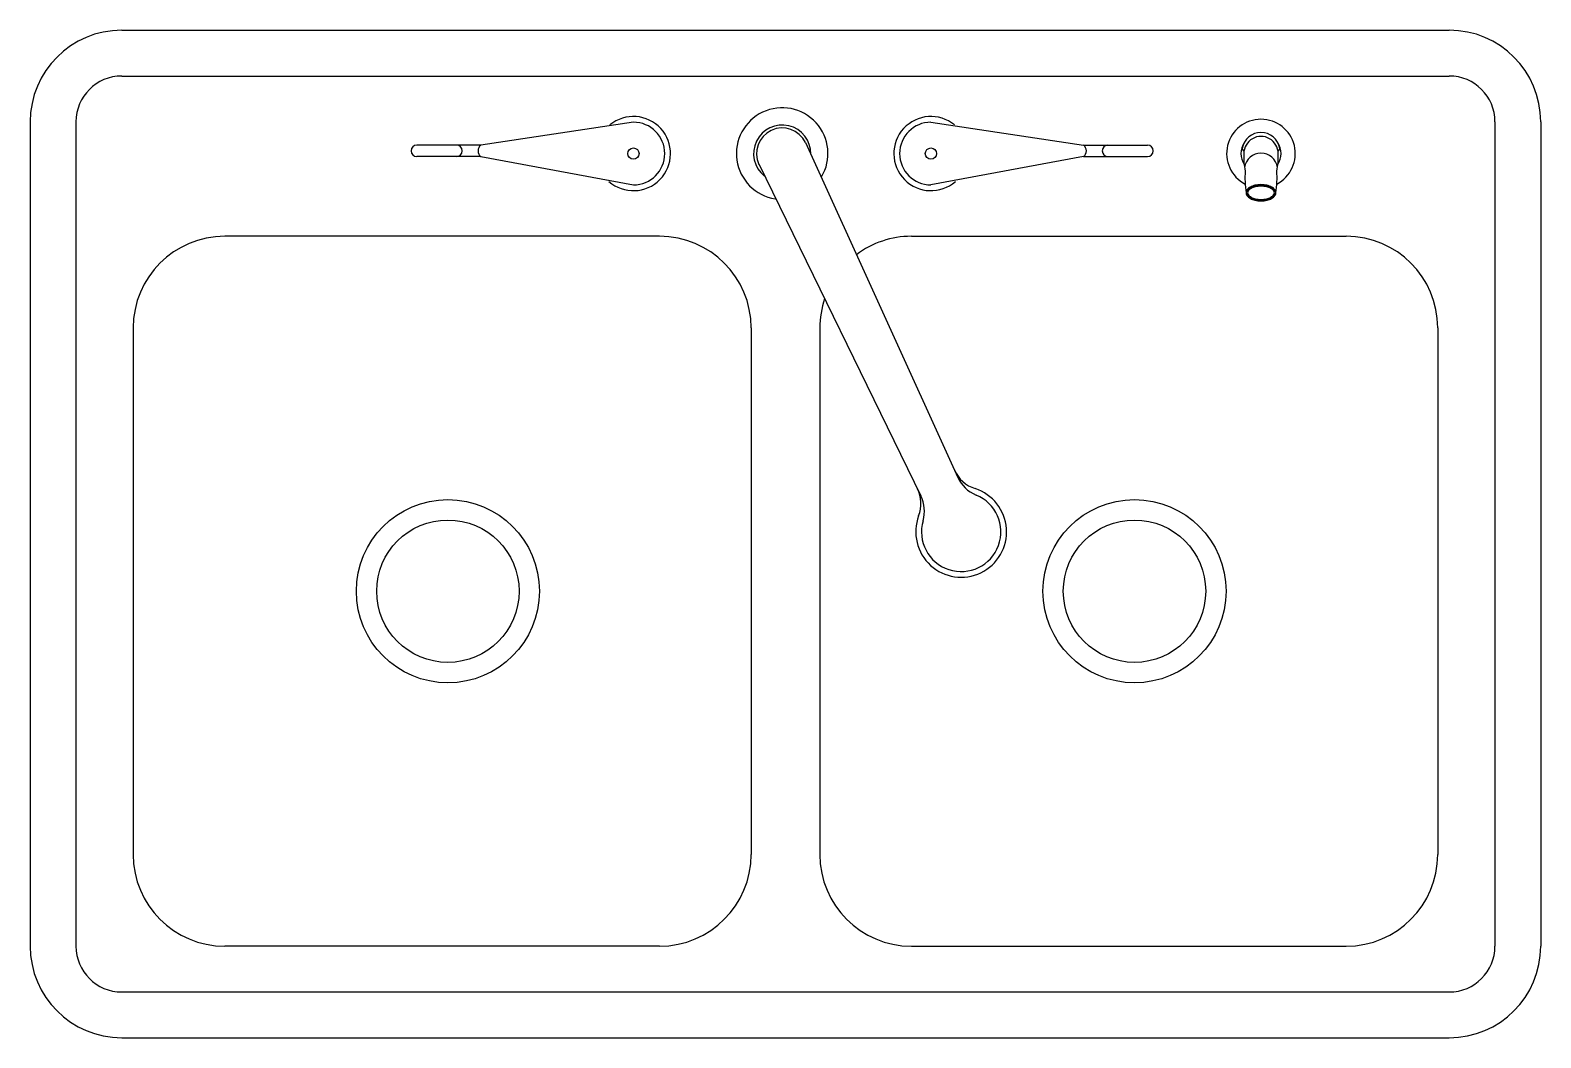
# Model space of a CAD drawing. Extents: x 118.1 to 151.1, y 352.4 to 374.4.
import ezdxf

# ---------------------------------------------------------------- set-up
doc = ezdxf.new("R2010")
doc.units = 0
doc.header["$MEASUREMENT"] = 0
doc.layers.get('0').update_dxf_attribs({"linetype": 'CONTINUOUS'})
doc.layers.get('DEFPOINTS').update_dxf_attribs({"linetype": 'CONTINUOUS'})

msp = doc.modelspace()

# ---------------------------------------------------------------- linework, layer by layer
for p, q in [((120.078, 374.352), (149.078, 374.352)), ((120.078, 373.352), (149.078, 373.352)), ((118.078, 372.352), (118.078, 354.352)), ((119.078, 372.352), (119.078, 354.352)), ((131.256, 372.343), (127.923, 371.842)), ((137.756, 372.343), (141.089, 371.842)), ((150.078, 372.352), (150.078, 354.352)), ((151.078, 372.352), (151.078, 354.352)), ((126.4, 371.719), (126.4, 371.716)), ((127.923, 371.842), (126.523, 371.842)), ((127.923, 371.593), (126.523, 371.593)), ((127.514, 371.719), (127.514, 371.716)), ((127.923, 371.593), (131.256, 370.973)), ((135.013, 371.897), (138.341, 364.587)), ((141.089, 371.593), (137.756, 370.973)), ((141.089, 371.842), (142.489, 371.842)), ((141.089, 371.593), (142.489, 371.593)), ((141.498, 371.719), (141.498, 371.716)), ((142.612, 371.719), (142.612, 371.716)), ((134, 371.419), (137.537, 364.182)), ((131.828, 369.852), (122.328, 369.852)), ((137.328, 369.852), (146.828, 369.852)), ((120.328, 367.852), (120.328, 356.352)), ((133.828, 367.852), (133.828, 356.352)), ((135.328, 367.852), (135.328, 356.352)), ((148.828, 367.852), (148.828, 356.352)), ((131.828, 354.352), (122.328, 354.352)), ((137.328, 354.352), (146.828, 354.352)), ((120.078, 353.352), (149.078, 353.352)), ((120.078, 352.352), (149.078, 352.352))]:
    msp.add_line(p, q)
for centre, radius in [((131.256, 371.658), 0.123), ((137.756, 371.658), 0.123), ((127.203, 362.102), 2), ((142.203, 362.102), 2), ((127.203, 362.102), 1.555), ((142.203, 362.102), 1.555)]:
    msp.add_circle(centre, radius)
for centre, radius, start, end in [((120.078, 372.352), 2, 90, 180), ((149.078, 372.352), 2, 360, 90), ((120.078, 372.352), 1, 90, 180), ((149.078, 372.352), 1, 360, 90), ((134.506, 371.658), 1, 329.3209, 261.2093), ((131.256, 371.658), 0.81, 228.6958, 129.4443), ((131.256, 371.658), 0.685, 270, 90), ((134.506, 371.658), 0.625, 358.9023, 231.6279), ((137.756, 371.658), 0.81, 50.5557, 311.3042), ((137.756, 371.658), 0.685, 90, 270), ((144.966, 371.658), 0.75, 297.4171, 242.5829), ((134.506, 371.658), 0.56, 25.2651, 205.2651), ((144.966, 371.707), 0.413, 8.8848, 171.1152), ((144.966, 371.658), 0.375, 359.9641, 180.0359), ((126.523, 371.719), 0.123, 90, 180), ((126.523, 371.716), 0.123, 180, 270), ((127.391, 371.719), 0.123, 0, 90), ((127.391, 371.716), 0.123, 270, 0), ((128.018, 371.717), 0.157, 127.3247, 232.6753), ((140.994, 371.717), 0.157, 307.3247, 52.6753), ((141.621, 371.719), 0.123, 90, 180), ((141.621, 371.716), 0.123, 180, 270), ((142.489, 371.719), 0.123, 0, 90), ((142.489, 371.716), 0.123, 270, 0), ((144.966, 371.658), 0.438, 147.2187, 212.7344), ((144.719, 371.814), 0.167, 195.1324, 221.4237), ((146.054, 371.582), 1.465, 177.0639, 192.0662), ((144.966, 371.303), 0.363, 8.4869, 171.5131), ((143.878, 371.582), 1.465, 347.9338, 2.9361), ((144.966, 371.658), 0.438, 327.2656, 32.7813), ((145.213, 371.814), 0.167, 318.5763, 344.8676), ((146.885, 371.128), 2.269, 176.2485, 188.2535), ((143.047, 371.128), 2.269, 351.7465, 3.7515), ((144.848, 370.721), 0.236, 118.5922, 142.7664), ((144.919, 370.59), 0.384, 102.722, 118.5922), ((144.919, 370.59), 0.372, 102.722, 118.5922), ((144.919, 370.59), 0.35, 102.722, 118.5922), ((144.966, 370.384), 0.596, 90, 102.722), ((144.966, 370.384), 0.584, 90, 102.722), ((144.966, 370.384), 0.562, 90, 102.722), ((144.966, 370.384), 0.596, 77.278, 90), ((144.966, 370.384), 0.584, 77.278, 90), ((144.966, 370.384), 0.562, 77.278, 90), ((145.013, 370.59), 0.35, 61.4078, 77.278), ((145.013, 370.59), 0.372, 61.4078, 77.278), ((145.013, 370.59), 0.384, 61.4078, 77.278), ((145.084, 370.721), 0.236, 37.2336, 61.4078), ((144.741, 370.802), 0.101, 142.7664, 180), ((144.741, 370.802), 0.101, 180, 217.2336), ((144.741, 370.802), 0.0893, 142.7664, 180), ((144.741, 370.802), 0.0893, 180, 217.2336), ((144.848, 370.883), 0.236, 217.2336, 241.4078), ((144.848, 370.721), 0.223, 118.5922, 142.7664), ((144.848, 370.883), 0.223, 217.2336, 241.4078), ((144.741, 370.802), 0.0671, 142.7664, 180), ((144.741, 370.802), 0.0671, 180, 217.2336), ((144.848, 370.721), 0.201, 118.5922, 142.7664), ((144.848, 370.883), 0.201, 217.2336, 241.4078), ((144.919, 371.013), 0.384, 241.4078, 257.278), ((144.919, 371.013), 0.372, 241.4078, 257.278), ((144.919, 371.013), 0.35, 241.4078, 257.278), ((144.966, 371.22), 0.596, 257.278, 270), ((144.966, 371.22), 0.584, 257.278, 270), ((144.966, 371.22), 0.562, 257.278, 270), ((144.966, 371.22), 0.562, 270, 282.722), ((144.966, 371.22), 0.584, 270, 282.722), ((144.966, 371.22), 0.596, 270, 282.722), ((145.013, 371.013), 0.35, 282.722, 298.5922), ((145.013, 371.013), 0.372, 282.722, 298.5922), ((145.013, 371.013), 0.384, 282.722, 298.5922), ((145.084, 370.721), 0.201, 37.2336, 61.4078), ((145.084, 370.883), 0.201, 298.5922, 322.7664), ((145.084, 370.721), 0.223, 37.2336, 61.4078), ((145.084, 370.883), 0.223, 298.5922, 322.7664), ((145.084, 370.883), 0.236, 298.5922, 322.7664), ((145.191, 370.802), 0.0671, 0, 37.2336), ((145.191, 370.802), 0.0671, 322.7664, 0), ((145.191, 370.802), 0.0893, 0, 37.2336), ((145.191, 370.802), 0.0893, 322.7664, 360), ((145.191, 370.802), 0.101, 0, 37.2336), ((145.191, 370.802), 0.101, 322.7664, 0), ((122.328, 367.852), 2, 90, 180), ((131.828, 367.852), 2, 0, 90), ((137.328, 367.852), 2, 90, 126.9353), ((146.828, 367.852), 2, 360, 90), ((137.328, 367.852), 2, 161.4544, 180), ((138.951, 365.057), 0.75, 204.4824, 252.0935), ((138.416, 363.399), 0.992, 159.398, 72.0935), ((136.785, 364.012), 0.75, 339.398, 26.0479), ((139.024, 364.898), 0.75, 204.4824, 247.9075), ((136.863, 363.852), 0.75, 343.7384, 26.0479), ((138.416, 363.399), 0.867, 163.7384, 67.9075), ((122.328, 356.352), 2, 180, 270), ((131.828, 356.352), 2, 270, 0), ((137.328, 356.352), 2, 180, 270), ((146.828, 356.352), 2, 270, 360), ((120.078, 354.352), 2, 180, 270), ((120.078, 354.352), 1, 180, 270), ((149.078, 354.352), 1, 270, 360), ((149.078, 354.352), 2, 270, 360)]:
    msp.add_arc(centre, radius, start, end)
at = {"layer": 'DEFPOINTS'}
msp.add_point((142.203, 362.102), dxfattribs=at)

doc.saveas('drawing.dxf')
